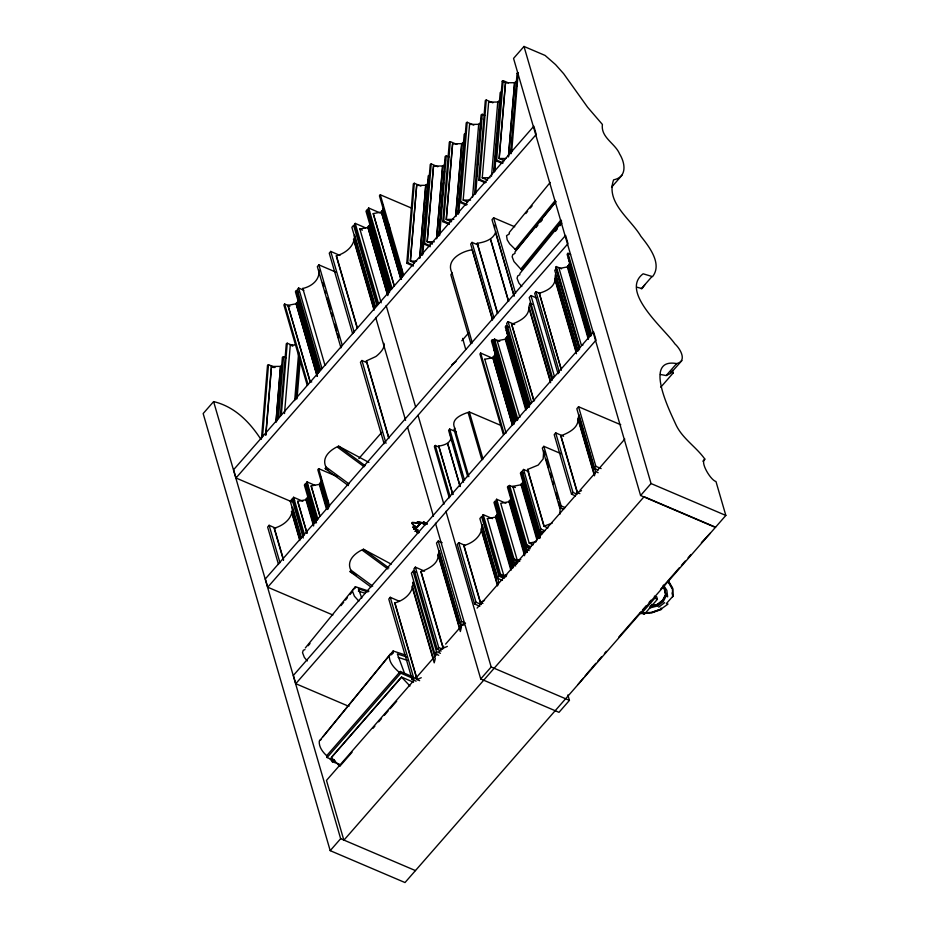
<?xml version="1.0" encoding="UTF-8"?>
<svg xmlns="http://www.w3.org/2000/svg" width="929" height="929" viewBox="0 0 929 929"><rect width="100%" height="100%" fill="white"/><g stroke="black" fill="none" stroke-linecap="round" stroke-linejoin="round"><path stroke-width="1.39" d="M559.85 514.318L560.175 507.675L558.573 502.148M261.444 438.883L267.529 365.213L268.493 364.656L275.077 367.501M262.524 436.885L268.493 364.656M265.74 435.004L271.407 366.479L280.535 366.363L281.905 365.422M265.868 434.993L271.535 366.456M275.936 422.045L280.535 366.363L276.052 422.01M277.144 420.825L282.404 357.259L283.531 356.655L286.167 357.781M278.398 418.77L283.531 356.655M280.326 415.983L286.295 343.742L287.247 343.196L292.519 345.46M281.278 415.426L287.247 343.196M284.495 413.544L290.301 344.996L295.921 344.996M294.69 400.573L298.708 352.033M295.91 399.365L299.486 356.016M297.036 398.75L300.381 358.304M413.37 266.066L406.774 263.255L413.347 183.803L414.299 183.245L420.895 186.079M406.774 263.255L407.738 262.698L414.299 183.245M427.804 183.768L425.679 185.301L416.68 185.405L410.421 261.072L414.264 262.791M419.653 258.123L425.679 185.301M419.769 258.088L425.796 185.277M422.753 248.995L423.101 244.71L422.788 248.949M423.694 237.58L424.042 233.295M424.634 226.153L424.994 221.868L424.669 226.107M425.935 210.453L425.575 214.727L425.97 210.407M426.527 203.312L426.875 199.027L426.562 203.265M427.352 193.313L427.828 187.6M428.536 179.042L428.292 181.898L428.571 178.995L428.733 180.063M423.729 237.534L424.088 233.249M427.386 193.267L427.863 187.565M430.278 246.731L423.682 243.909L424.634 243.363L431.207 163.899L437.791 166.744M432.496 244.013L427.189 241.749L433.448 166.082L442.576 165.966L444.503 164.909M427.189 241.749L433.576 166.059M442.576 165.966L436.56 238.776L442.692 165.931M439.452 232.471L439.928 226.757M440.358 221.09L440.869 215.331M441.298 209.664L441.774 203.962M442.367 196.82L442.715 192.535M443.191 186.822L443.586 182.502M444.132 175.407L444.526 171.075M445.084 163.98L445.467 159.834M446.245 155.898L439.684 235.362L438.546 235.966L445.119 156.513L446.245 155.898L448.893 157.024M449.357 224.435L442.761 221.625L449.334 142.16L450.286 141.614L456.882 144.448M442.761 221.625L443.714 221.067L450.286 141.614M451.575 221.717L446.28 219.453L452.528 143.786L461.655 143.67L464.117 141.742M446.28 219.453L452.667 143.763M455.64 216.48L461.655 143.67M455.756 216.457L461.783 143.635M458.496 210.221L458.461 214.1M458.972 204.508L459.437 198.794M459.913 193.081L460.308 188.761M460.854 181.666L461.248 177.334M461.806 170.239L462.189 165.919M462.747 158.824L463.141 154.493M463.571 148.826L464.082 143.066M466.265 205.088L459.669 202.278L460.621 201.721L467.194 122.268L473.778 125.113M467.159 201.814L463.176 200.118L469.563 124.428L478.563 124.323L480.746 122.651M472.547 197.145L478.679 124.3M475.753 186.601L476.147 182.27M476.577 176.603L477.088 170.843M477.518 165.176L477.994 159.463M478.586 152.333L478.934 148.048M479.41 142.334L479.887 136.621M480.351 130.908L480.746 126.588M482.232 114.267L475.671 193.72L474.533 194.324L481.106 114.871L482.232 114.267L484.868 115.393M485.344 182.804L478.749 179.982L485.31 100.529L486.273 99.972L492.858 102.817M478.749 179.982L479.701 179.425L486.273 99.972M487.562 180.087L482.256 177.822L488.642 102.132L497.642 102.039L500.255 100.053M491.511 176.278L497.758 102.004M494.367 170.019L494.716 165.734M495.192 160.02L495.656 154.307M496.132 148.594L496.609 142.88M497.073 137.178L497.468 132.847M498.025 125.752L498.408 121.42M498.966 114.325L499.361 110.005M499.825 104.292L500.301 98.579M508.442 82.913L503.17 80.637L502.217 81.195L494.751 171.435L493.613 172.039L500.185 92.575L501.312 91.971M502.252 163.458L495.645 160.647L496.609 160.09L503.17 80.637M504.47 160.74L499.163 158.487L505.422 82.809L514.55 82.693L517 80.765M499.163 158.487L505.55 82.797M514.55 82.693L508.407 156.943L514.666 82.669M511.147 152.101L511.38 149.244L511.124 153.691M512.332 137.817L511.972 142.102L512.367 137.782M513.272 126.402L512.796 132.115L513.307 126.356M513.865 119.26L514.213 114.975M515.165 103.56L514.805 107.845L515.084 104.942M516.106 92.134L515.746 96.419L516.025 93.515M513.9 119.214L514.248 114.929M439.057 551.42L438.082 554.915L460.343 631.511L461.399 627.284L439.15 550.688M427.085 523.944C418.004 517.848 430.766 528.798 421.406 522.609L420.175 523.863C412.104 521.088 408.458 522.83 416.9 527.242L420.175 523.863L417.26 522.934L417.237 521.924L421.336 522.528L424.286 524.2M417.028 522.667L417.864 521.901L421.406 522.609L416.9 527.242L414.032 525.698L412.139 523.271M665.083 590.949L665.64 594.665L662.83 600.064L657.418 604.349L657.848 605.847L649.452 608.065M640.302 613.604L651.763 612.873L661.471 609.424L661.03 607.926M523.573 481.385L520.925 484.775L512.738 486.366L515.386 487.493M641.173 612.014L641.8 613.094L654.829 598.183L654.434 596.116M643.855 613.57L644.389 614.197L657.418 599.286L656.664 596.708L655.56 596.871M340.931 347.911L341.117 346.54M495.633 354.077L492.834 357.7L484.659 359.279M715.388 527.405L640.592 495.505L513.551 58.411L524.002 46.45L545.091 55.438L555.554 64.589L563.659 73.705L587.592 107.23L602.398 124.451C600.633 137.562 615.242 143.333 619.666 154.04C625.333 163.307 627.296 177.125 613.581 179.854C605.58 202.743 630.501 218.663 640.905 236.326C649.208 246.696 662.563 263.975 652.553 276.633L643.135 273.8C619.318 291.601 665.071 329.47 674.884 343.869C680.295 348.723 687.483 361.091 676.649 363.587C642.705 357.502 670.239 412.046 675.638 424.077C682.002 438.395 696.146 446.756 704.797 459.031L704.6 459.669C700.257 462.503 710.604 480.165 715.98 481.536L725.839 515.444L404.998 882.55L330.201 850.65L203.161 413.556L213.612 401.595C234.584 406.588 249.541 421.871 260.852 439.278M384.13 345.878C383.12 350.128 379.473 353.566 376.326 356.202A1.277 0.929 -16.2 0 0 375.757 356.573L366.305 360.94L388.717 438.105M382.992 204.891L383.178 205.808M528.787 407.401L528.601 406.774M513.447 567.34L512.239 562.033M590.658 334.463L591.053 335.903L568.397 257.867L569.965 262.593M348.387 485.588L325.266 468.588L325.882 466.915C321.283 457.173 330.666 449.601 338.586 446.152L368.929 462.41M370.938 586.977L350.128 571.683L350.744 570.011C346.145 560.257 355.517 552.685 363.448 549.236L391.248 564.135M497.468 313.328L477.123 243.317C485.147 242.167 493.473 239.334 495.807 231.716M662.83 600.064L657.349 604.825L650.428 606.591M665.64 594.665L662.598 600.622L663.271 601.562L657.848 605.847M640.371 613.035L651.426 612.397L660.867 609.215L668.009 604.071L666.383 603.56L672.91 596.232L672.828 588.487L668.427 580.869M311.761 381.935L310.158 381.97L287.909 305.374L296.096 303.783L298.743 300.392M362.391 230.137L359.744 229.01L367.919 227.431L370.183 224.191M394.221 286.039L373.191 213.624L381.366 212.044L383.422 208.874M306.918 533.165L297.663 501.335L305.85 499.756L308.103 496.516M319.959 516.396L311.11 485.948L319.297 484.369L321.933 480.99M497.061 340.804L505.237 339.224L507.873 335.845M582.936 345.1L581.333 345.123L559.084 268.527L567.271 266.937L569.918 263.546M487.284 518.684L495.459 517.105L497.514 513.934M519.857 561.162L517.209 560.036L500.731 503.297L508.906 501.73L511.368 498.42M663.271 601.562L666.081 596.174L665.141 589.973L662.749 586.362M645.005 284.518L642.102 288.594L636.597 287.119M318.868 269.944C320.238 279.571 311.889 286.504 302.645 288.501M492.509 319.913L472.129 249.796C461.26 251.353 445.467 260.166 451.97 272.847L450.867 274.821L470.84 343.556M500.998 425.482L469.342 411.977C462.352 414.241 450.124 418.712 454.757 428.176L454.026 429.488L467.717 476.6M532.491 304.422L529.844 303.295L528.787 307.511L550.63 382.713M595.512 471.572L594.444 475.787L577.966 419.049L579.022 414.833L595.512 471.572L598.16 472.698M510.451 494.739L510.544 495.343M522.493 477.773L522.586 478.377M612.873 185.231L611.549 187.205L622 175.244M494.716 227.013L494.623 228.22M450.402 435.225L451.041 436.746M452.748 494.53L438.674 446.094C444.05 445.316 450.101 443.33 451.076 437.919M416.807 532.456L417.725 530.982L416.807 532.456L419.002 532.631M383.944 343.335L384.095 344.578M416.471 531.214L415.158 531.214L417.818 529.913L413.533 528.74L417.783 529.82L415.17 531.318L417.539 531.016M512.854 254.407L512.134 256.776L513.969 261.548L521.587 269.991L561.615 221.009M405.369 654.991L393.106 650.997L393.315 652.553L390.215 654.283L319.274 741.145C318.763 747.183 322.978 752.42 327.252 756.241M390.215 654.283L389.332 655.409C388.763 662.865 394.848 668.45 399.969 672.968M284.622 303.992L283.891 304.909L307.255 385.326L307.987 384.42L284.622 303.992L289.894 306.28M355.226 223.39L354.495 224.295L377.859 304.724L378.591 303.818L355.226 223.39L365.782 227.953M368.674 208.003L367.942 208.909L391.306 289.337L392.038 288.431L368.674 208.003L380.542 213.136M302.842 501.277L293.61 497.282L292.879 498.188L303.748 535.592M314.966 485.321L307.046 481.896L306.326 482.801L317.195 520.205M480.653 353.066L479.933 353.972L503.297 434.4L504.017 433.495L480.653 353.066L492.533 358.199M494.507 339.097L493.775 340.002L517.139 420.431L517.871 419.525L494.507 339.097L499.779 341.373M556.308 266.565L555.577 267.471L578.941 347.899L579.673 346.981L556.308 266.565L561.592 268.841M492.451 518.626L483.219 514.643L482.488 515.537L499.802 575.109L505.074 577.362M505.899 503.239L496.667 499.256L495.935 500.15L513.249 559.734L518.521 561.975M509.58 485.461L508.848 486.366L526.162 545.938L526.894 545.033L509.58 485.461L513.54 487.168M499.802 575.109L500.522 574.215L483.219 514.643M513.249 559.734L513.969 558.828L496.667 499.256M478.621 245.233L472.037 242.376L470.666 244.048L492.637 319.657M550.189 182.432L509.243 232.54L509.394 233.655M525.768 213.612L527.591 211.382M530.32 208.038L532.131 205.82M555.937 201.477L515.909 250.47L515.247 249.39L555.287 200.397M555.856 201.953L514.921 252.061L515.061 253.176M535.987 227.57L537.81 225.341M540.539 221.996L542.362 219.778M520.925 268.911L560.953 219.929M519.834 273.544L561.685 222.333M555.461 231.24L557.272 229.01M560.001 225.677L561.824 223.448M439.231 447.174L435.283 445.455L434.366 446.582L449.264 497.839M305.316 647.954L355.354 586.71L368.987 591.158M308.196 645.725L310.007 643.495M340.943 605.65L343.672 602.306M345.495 600.076L347.307 597.846M350.036 594.514L351.859 592.284M323.06 736.72L393.106 650.997M391.492 654.782L393.315 652.553M329.923 758.703L332.385 761.826L334.208 759.608M578.012 684.51L583.261 678.193M585.015 676.08L590.275 669.751M298.604 288.002L297.292 289.558L320.656 369.986L321.968 368.418L298.604 288.002L303.864 290.289M535.987 291.718L534.686 293.285L558.05 373.713L559.363 372.146L535.987 291.718L539.935 293.448M528.833 471.758L523.561 469.459L522.261 471.026L539.563 530.598L543.523 532.294M539.563 530.598L540.875 529.031L523.561 469.459M330.736 251.411L329.249 253.176L352.614 333.604L354.1 331.839L330.736 251.411L339.933 255.44M275.692 528.183L269.108 525.303L267.633 527.068L278.503 564.472M508.082 321.655L506.607 323.408L529.971 403.836L531.446 402.071L508.082 321.655L514.654 324.523M424.553 571.172L415.356 567.143L413.869 568.896L437.234 649.325L441.194 651.008M399.458 601.33L390.25 597.301L388.775 599.054L412.139 679.482L416.099 681.166M465.301 545.532L458.729 542.664L457.254 544.417L474.556 604.001L479.828 606.242M563.578 436.293L555.681 432.844L554.207 434.609L571.521 494.182L575.469 495.865M474.556 604.001L476.031 602.236L458.729 542.664M437.234 649.325L438.72 647.559L415.356 567.143M412.139 679.482L413.614 677.717L390.25 597.301M571.521 494.182L572.996 492.416L555.681 432.844M367.187 362.786L361.927 360.487L360.429 362.264L384.107 443.748M481.419 118.064L481.686 119.353M296.293 290.707L295.41 291.718L318.775 372.134L319.657 371.135L296.293 290.707L298.929 291.834M318.879 264.87L317.346 266.611L340.722 347.04L342.244 345.286L318.879 264.87L336.031 272.185M369.487 211.278L366.85 210.163L365.98 211.162L389.344 291.578M411.965 208.282L380.298 194.776L379.427 195.775L402.791 276.192M235.989 477.994L536.242 134.438L533.85 126.193L233.585 469.749L235.989 477.994L291.834 501.823M514.736 226.781L493.624 217.781L491.998 219.639L513.969 295.248M294.609 500.348L291.973 499.221L290.254 501.195L301.124 538.599M307.871 485.182L305.235 484.055L304.364 485.054L315.221 522.458M337.146 476.542L318.682 468.669L317.799 469.668L328.669 507.071M358.861 458.543L381.738 432.368M461.818 340.757L468.483 333.116M267.726 587.209L567.991 243.653L565.587 235.397L265.322 578.953L267.726 587.209L332.884 615.01M492.289 339.84L491.406 340.838L514.771 421.267L515.653 420.256L492.289 339.84L494.925 340.966M530.947 295.561L529.216 297.535L552.581 377.952L554.311 375.99L530.947 295.561L536.219 297.814M567.979 253.28L567.108 254.279L590.472 334.707L591.355 333.697L567.979 253.28L570.627 254.407M506.131 325.87L505.26 326.869L528.624 407.285L529.495 406.287L506.131 325.87L508.767 326.985M456.267 431.88L449.671 429.059L448.591 430.301L463.559 482.244M295.759 683.698L596.023 340.142L593.619 331.885L293.367 675.441L295.759 683.698L348.956 706.388M641.242 288.814L651.705 276.854M442.169 542.745L438.209 541.05L436.491 543.024L459.855 623.44L463.826 625.136M415.751 572.334L413.115 571.207L411.396 573.181L434.76 653.61L438.72 655.293M497.479 502.531L494.843 501.405L493.973 502.403L512.889 568.072M523.898 473.302L521.25 472.176L520.379 473.175L537.682 532.758L541.653 534.442M561 453.642L543.848 446.326L542.315 448.08L559.63 507.652L563.589 509.347M620.769 424.762L578.546 406.751L576.828 408.725L594.13 468.297L598.102 469.993M412.279 676.567L400.306 671.458L326.59 755.811L327.089 757.53L334.951 760.886M327.089 757.53L400.805 673.177L400.306 671.458M413.533 682.211L401.549 677.102L331.339 757.437L339.619 766.111M331.409 757.541L401.549 677.102M660.403 374.48L666.186 375.548L676.649 363.587M681.932 360.545L670.436 373.504L666.186 375.548M660.751 387.219L673.142 373.04L672.352 370.288M497.178 578.117L498.896 576.143L481.594 516.57L479.863 518.545L497.178 578.117L502.461 580.37M494.843 501.405L512.158 560.977L511.275 561.975L516.57 564.228M526.337 552.685L507.42 487.017L508.291 486.018L525.605 545.59L524.722 546.589L530.018 548.853M537.682 532.758L538.565 531.748L521.25 472.176M559.63 507.652L561.151 505.899L543.848 446.326M594.13 468.297L595.861 466.335L578.546 406.751M459.855 623.44L461.574 621.478L438.209 541.05M434.76 653.61L436.479 651.635L413.115 571.207M414.171 680.074L326.485 780.406L343.869 840.222L644.099 496.701L715.585 527.207M416.076 677.891L437.048 653.9M438.952 651.717L443.714 646.27M445.618 644.087L463.734 623.371M477.076 608.1L578.105 492.498M580.01 490.315L595.257 472.873M597.173 470.689L624.811 439.069M339.759 766.344L352.091 752.223M372.959 728.348L374.863 726.176M378.649 721.833L381.505 718.57M384.351 715.318L388.136 710.975M390.041 708.804L396.683 701.209M330.201 850.65L340.653 838.69L213.612 401.595M640.592 495.505L651.043 483.544L524.002 46.45M567.863 694.938L569.442 700.373L558.991 712.334L480.723 678.948L491.174 666.987L445.932 511.275M702.893 461.202L704.797 459.031M591.158 668.706L595.907 663.271M597.811 661.088L601.609 656.745M604.454 653.482L606.358 651.31M618.714 637.178L640.569 612.165M642.462 609.993L646.27 605.65M649.116 602.387L651.02 600.204M660.519 589.334L679.517 567.596M681.421 565.413L685.219 561.07M688.075 557.806L690.921 554.543M519.973 274.659L517.767 275.89L517.047 278.259L518.881 283.031L521.796 286.527M451.761 364.795L456.034 361.486M701.407 542.629L710.221 533.234M420.117 523.782L417.098 527.347L421.336 522.528L419.618 523.84L412.267 522.365L411.988 522.946M495.796 515.943L511.484 569.918M658.777 607.16L664.653 602.642M428.733 180.47L428.815 181.085M354.425 235.536C354.971 245.813 345.925 253.187 336.24 255.893L357.282 328.309M528.787 307.511C529.484 316.255 519.172 321.643 511.554 324.221L533.815 400.805L534.57 400.562M292.345 507.71C292.972 518.068 283.914 525.512 274.171 528.218L283.415 560.048M577.966 419.049C578.662 427.804 568.362 433.181 560.733 435.759L577.223 492.498L579.87 493.624M438.082 554.915C438.778 563.659 428.478 569.047 420.86 571.614L443.11 648.21L447.372 646.41M497.584 585.781L498.548 581.38L482.07 524.653C482.604 535.162 473.79 542.85 463.78 545.578L480.258 602.306L482.917 603.444M411.965 586.245L434.215 662.83L435.283 658.615L413.022 582.018C413.568 592.528 404.742 600.215 394.744 602.944L416.993 679.54L419.641 680.667M577.223 492.498L581.484 490.686M480.258 602.306L484.52 600.506M416.993 679.54L421.255 677.729M539.296 293.169L561.383 369.858L539.296 293.169C546.426 291.253 554.474 287.049 555.17 279.257M544.905 455.094L543.697 450.937L543.151 458.926L538.216 465.057L527.475 469.493L543.964 526.232L547.936 527.927M543.964 526.232L552.221 523.108M505.237 339.224L525.872 410.246M319.297 484.369L326.532 509.278M467.194 122.268L466.23 122.825L458.763 213.066L457.625 213.67L464.198 134.217L465.336 133.613M431.207 163.899L430.255 164.456L422.776 254.697L421.65 255.301L428.211 175.848L429.349 175.244M415.46 528.613C418.921 527.986 410.908 529.182 414.857 528.566M453.851 219.349L446.408 219.441M320.168 740.007L321.399 739.461M512.854 486.32L529.216 543.105L536.393 541.63M517.209 560.036L520.774 559.525M487.388 518.637L503.762 575.423L506.886 574.912M470.573 200.095L463.176 200.118M651.717 612.49L661.529 608.948M508.895 234.189L506.549 235.687L507.211 239.891L509.684 243.886L515.247 249.39M513.737 254.012L514.573 253.71M304.967 649.603L303.249 650.3L302.529 652.657L304.364 657.442L307.29 660.937M651.821 606.323L658.022 604.558M650.416 606.196L657.418 604.349M417.063 527.254L412.882 527.266L416.54 528.404M417.725 530.982L417.109 531.214M490.071 177.671L482.256 177.822M416.68 185.405L410.293 261.095L416.575 261.107M290.301 344.996L292.821 346.145M325.614 364.9L324.906 365.097L302.808 288.408M640.116 613.268L649.139 612.664M434.366 241.795L427.328 241.737M416.807 527.324L413.15 527.149M423.357 521.901L427.189 524.014M505.933 158.534L499.291 158.464M519.892 417.353L497.178 340.757M416.784 532.352L418.967 532.538M367.965 591.936L358.385 588.823L361.787 598.009M358.362 591.065L365.225 593.306M406.972 657.07L397.357 653.935L404.556 673.409M398.135 657.349L407.703 660.473M332.385 761.826L339.201 764.056M660.867 609.215L661.471 609.424M502.217 81.195L504.853 82.321M670.483 371.902L673.142 373.04M651.043 483.544L725.839 515.444M595.861 466.335L601.133 468.576M271.407 366.479L274.055 367.605M561.151 505.899L565.111 507.594M560.175 507.675L562.835 508.813M538.565 531.748L542.524 533.443M529.216 543.105L533.2 544.8M654.829 598.183L657.418 599.286M525.605 545.59L530.111 547.634M529.147 550.549L526.488 549.411L527.207 552.232M641.8 613.094L644.389 614.197M512.158 560.977L517.43 563.229M513.052 564.797L515.7 565.935M503.762 575.423L506.41 576.549M498.896 576.143L504.168 578.395M461.574 621.478L465.534 623.162M491.174 666.987L569.442 700.373M436.479 651.635L440.439 653.319M400.805 673.177L412.604 678.216M340.653 838.69L415.449 870.589M496.609 160.09L503.193 162.935M479.701 179.425L486.297 182.27M460.621 201.721L467.217 204.566M443.714 221.067L448.997 223.332M424.634 243.363L429.906 245.628M407.738 262.698L413.01 264.974M526.894 545.033L530.842 546.751M513.969 558.828L519.253 561.104M500.522 574.215L504.482 575.922M540.875 529.031L544.824 530.761M572.996 492.416L576.944 494.147M476.031 602.236L481.292 604.535M438.72 647.559L442.657 649.29M413.614 677.717L417.562 679.447M325.266 468.588L327.798 469.946M350.128 571.683L356.446 575.063M424.367 524.27L425.227 524.746L423.438 521.97M412.871 527.161L416.517 528.311M338.586 446.152L365.178 465.696M337.587 447.232L364.18 466.776M325.882 466.915L349.014 483.916M363.448 549.236L388.879 567.933M362.438 550.316L387.881 569.012M350.744 570.011L372.703 586.153M420.175 523.863L416.982 522.574M494.843 351.615L495.621 353.914M494.646 351.464L493.926 348.805M358.861 601.133L354.402 596.209L352.567 591.425L352.66 589.869L355.493 587.825L355.354 586.71M297.756 297.385L297.559 295.968M320.935 477.994L320.923 477.111M672.91 596.232L672.143 592.876M666.081 596.174L664.363 589.276L662.772 586.919M401.618 677.218L409.968 686.008M555.031 279.072L555.356 274.705L577.606 351.301M663.109 586.071L664.711 588.475M663.457 585.107L666.859 590.379L667.626 596.882M668.404 581.542L672.05 587.778M668.114 581.786L672.48 589.288L672.619 596.929M369.115 218.733L369.277 219.465M538.634 532.793L540.144 537.357M569.036 263.917L590.066 336.333M568.757 265.206L589.392 336.228M567.619 265.775L588.661 338.191M567.375 266.878L588.312 339.364M555.275 279.42L576.352 351.975M554.625 278.537L576.479 353.74M578.558 419.978L594.246 473.953M529.844 303.295L552 380.449M529.379 308.44L550.421 380.855M560.907 435.643L577.397 492.382M493.624 217.781L515.595 293.39M495.749 233.191L514.097 296.339M490.721 239.519L508.662 301.298M490.547 239.636L508.488 301.402M511.728 324.105L533.978 400.701M546.113 459.24L548.516 467.542M550.131 473.082L551.338 477.239M552.546 481.385L553.347 484.148M555.763 492.451L557.772 499.372M528.578 406.844L506.34 330.178L507.698 334.08M506.99 336.217L527.626 407.239M506.723 337.494L527.347 408.516M505.585 338.063L526.22 409.085M477.32 243.224L497.654 313.236M472.037 242.376L493.996 317.985M493.938 348.654L514.956 421.139M494.588 354.692L514.411 422.927M527.637 469.4L544.115 526.139M494.309 355.97L514.132 424.205M493.171 356.539L513.005 424.774M492.927 357.642L512.355 424.495M492.834 357.7L512.251 424.553M526.081 489.537L527.254 493.763M532.514 511.682L533.687 515.897M538.576 532.48L540.179 538.019M522.69 481.756L539.168 538.495M522.412 483.034L538.495 538.39M521.274 483.614L537.357 538.959M484.764 359.233L506.096 433.088M521.03 484.717L537.008 540.132M451.97 272.847L472.338 342.952M511.194 496.899L513.203 503.82M520.461 528.659L521.645 532.874M525.686 546.647L527.347 552.209M510.381 499.988L525.663 552.581M462.642 338.388L465.743 349.478M509.243 500.557L524.931 554.532M508.999 501.672L524.583 555.693M469.342 411.977L483.022 459.077M498.176 513.598L499.349 517.813M503.773 533.037L504.981 537.194M468.204 412.813L481.896 459.913M496.934 515.374L512.216 567.956M495.552 517.047L510.741 569.698M454.757 428.176L468.855 476.67M482.012 531.179L497.282 583.772M481.001 528.868L497.491 585.607M449.671 429.059L464.57 480.328M451.749 438.546L453.758 445.467M455.407 450.925L456.569 455.152M458.218 460.61L460.192 467.612M461.028 470.295L462.201 474.522M380.298 194.776L403.662 275.193M388.543 223.889L389.727 228.128M400.654 265.729L401.862 269.909M383.12 209.037L402.536 275.878M382.841 210.314L402.269 277.156M381.703 210.883L401.537 279.118M381.459 211.986L400.887 278.828M381.366 212.044L400.782 278.886M447.732 443.563L460.203 486.459M447.627 443.632L460.087 486.529M373.295 213.577L394.337 285.993M438.802 446.025L452.876 494.46M366.85 210.163L390.215 290.58M435.283 445.455L450.17 496.725M381.134 260.225L382.353 264.405M387.637 282.439L388.821 286.689M463.954 545.462L480.432 602.201M369.672 224.423L389.495 292.658M369.394 225.701L388.821 292.542M368.256 226.27L388.09 294.505M368.012 227.373L387.846 295.608M367.919 227.431L387.335 294.272M386.15 305.502L415.646 406.995M418.062 415.344L443.911 504.319M359.848 228.964L381.18 302.819M376.953 305.757L353.589 225.329L351.87 227.291L375.235 307.72M354.53 234.967L375.571 307.383M354.065 240.123L373.888 308.358M353.461 239.194L374.097 310.216M375.699 317.463L405.59 420.349M407.61 427.305L433.46 516.28M435.48 523.236L480.723 678.948M438.685 555.844L459.727 628.259M336.414 255.777L357.444 328.204M366.479 360.824L388.891 437.989M361.927 360.487L385.999 443.342M421.034 571.509L443.284 648.105M412.569 587.174L433.599 659.59M322.514 282.474L323.722 286.655M324.941 290.835L325.742 293.622M326.962 297.803L330.201 308.939M331.409 313.119L332.222 315.906M334.649 324.256L336.67 331.223M337.482 334.01L338.69 338.179M394.906 602.828L417.167 679.424M298.418 298.952L299.626 303.133M301.251 308.695L302.459 312.876M304.886 321.237L306.106 325.405M311.366 343.521L312.574 347.69M317.033 363.007L319.053 369.974M297.861 300.764L318.496 371.786M297.582 302.041L318.217 373.063M296.444 302.61L317.486 375.026M296.2 303.725L317.23 376.14M296.096 303.783L317.137 376.199M288.025 305.327L310.274 381.924M318.682 468.669L329.551 506.073M327.229 498.85L328.413 503.065M321.039 481.361L328.68 507.652M320.772 482.639L328.413 508.929M319.634 483.208L327.275 509.498M311.227 485.902L320.075 516.35M307.046 481.896L317.915 519.311M305.235 484.055L316.499 522.841M307.754 493.473L308.939 497.7M307.592 496.748L315.233 523.039M307.325 498.025L314.559 522.934M306.187 498.594L313.828 524.885M305.943 499.697L313.584 525.988M297.779 501.288L307.023 533.118M293.61 497.282L304.468 534.698M291.973 499.221L303.249 538.019M292.449 507.292L301.298 537.74M292.391 513.83L299.626 538.739M291.392 511.519L299.835 540.573M274.334 528.113L283.589 559.943M269.108 525.303L279.977 562.719M494.692 226.072L494.495 225.178M651.299 605.394A2.752 1.417 -66.9 0 1 650.056 606.811M651.891 604.291A1.335 0.697 -67.2 0 1 650.706 606.033M517.081 73.24L510.52 152.693L511.647 152.089L518.219 72.636L517.081 73.24M516.93 82.135L516.57 86.42L516.965 82.1M556.274 268.586L554.741 270.339L578.105 350.767L579.638 349.014L556.274 268.586"/></g></svg>
